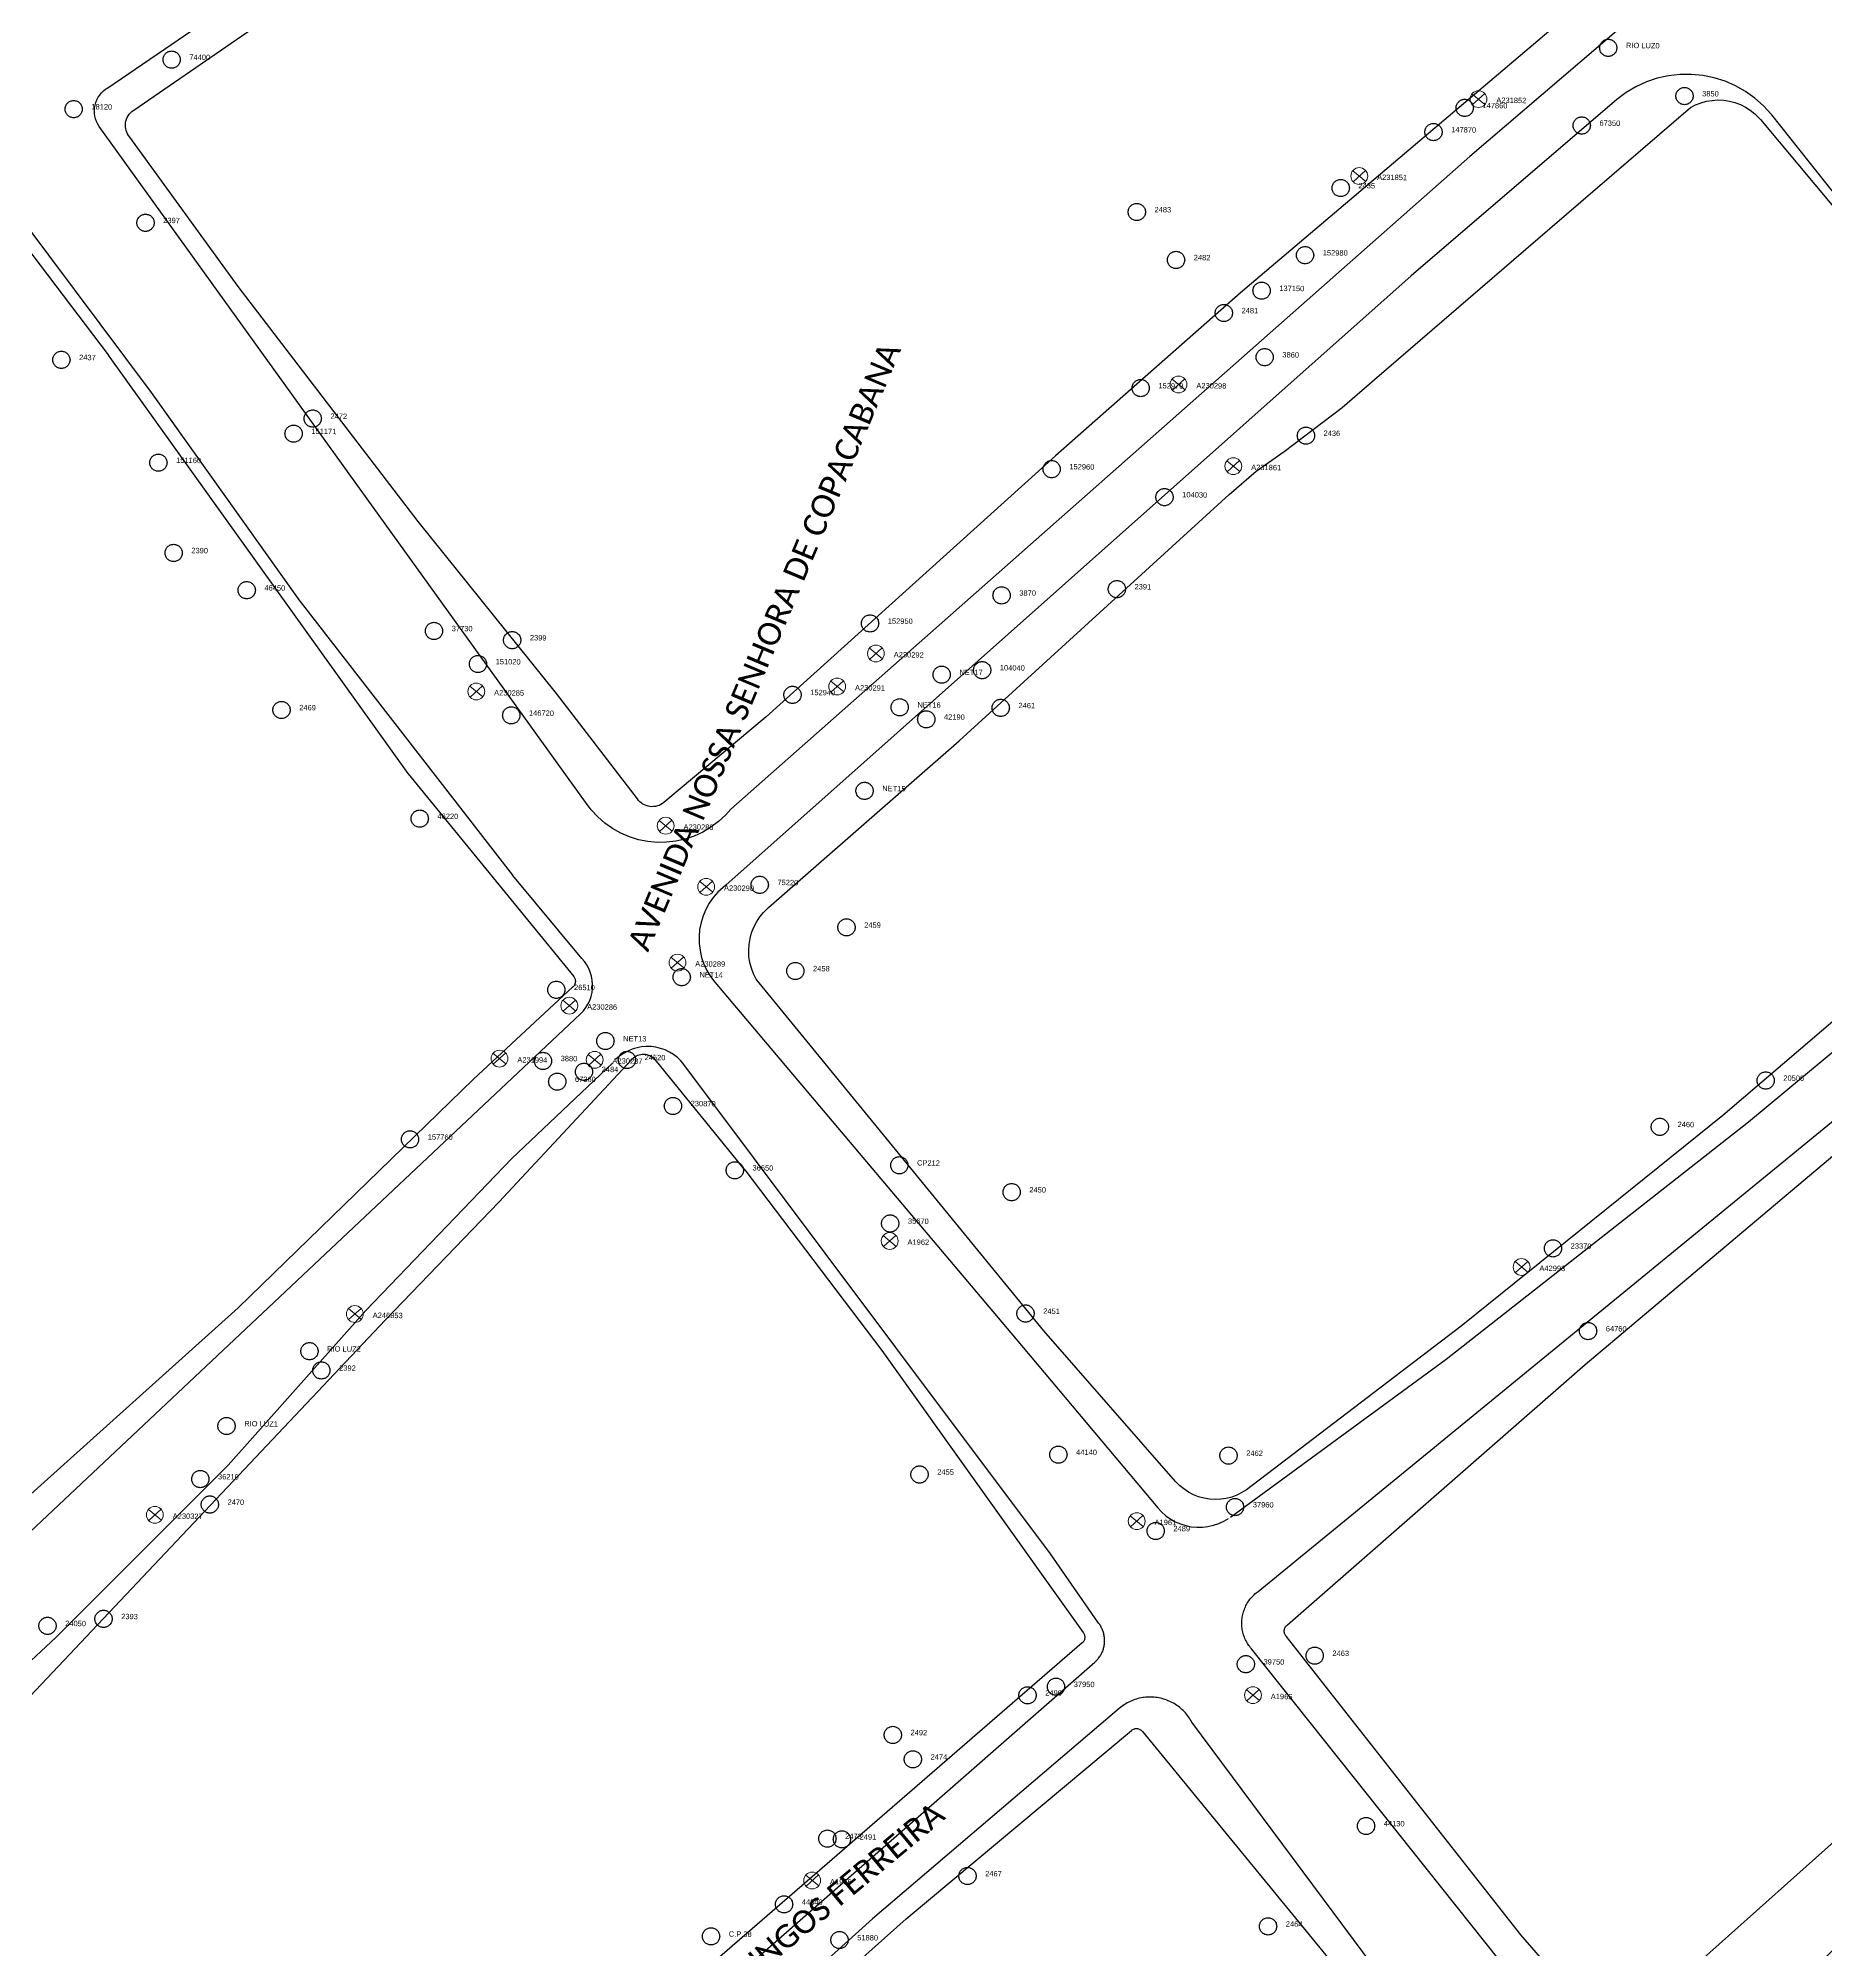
# Model space of a CAD drawing. Header units: millimetres. Extents: x 676447 to 689606, y 7455628 to 7463967.
# Drawn here: x 685934 to 686167.5, y 7458532.3 to 7458782 of the extents above; entities that cross this region are included whole.
import ezdxf

# ---------------------------------------------------------------- set-up
doc = ezdxf.new("R2010")
doc.units = ezdxf.units.MM
doc.header["$LTSCALE"] = 0.1
doc.header["$MEASUREMENT"] = 0
doc.linetypes.add('PHANTOM2', pattern=[1.25, 0.625, -0.125, 0.125, -0.125, 0.125, -0.125])
doc.layers.add('10.4-Postes', color=1, linetype='Continuous', lineweight=0)
for name, color, linetype in [('Caixas Subterrâneas', 5, 'Continuous'), ('LEGENDAS_INFRAESTRUTURAS', 7, 'Continuous'), ('MUB_MEIOFIO', 7, 'Continuous'), ('MUB_QUADRAS', 7, 'Continuous'), ('MUB_SEGMENTO', 7, 'Continuous'), ('NOS_DE_INFRAESTRUTURA', 7, 'Continuous')]:
    doc.layers.add(name, color=color, linetype=linetype)
doc.styles.add('Legend', font='calibri.ttf')
doc.styles.get("Standard").update_dxf_attribs({"font": 'arial.ttf'})

# ---------------------------------------------------------------- blocks, each defined once
blk = doc.blocks.new('MHMZ')
at = {"linetype": 'PHANTOM2'}
blk.add_circle((0, 0), 0.0000101, dxfattribs=at)
blk = doc.blocks.new('PTPT')
at = {"layer": '10.4-Postes', "color": 1, "linetype": 'PHANTOM2'}
for points in [[(-0.0000079, 0.0000104), (0.0000075, -0.000002)], [(0.000007, 0.0000109), (-0.0000074, -0.0000025)]]:
    blk.add_lwpolyline(points, dxfattribs=at)
at = {"layer": '10.4-Postes', "color": 1}
blk.add_circle((-0.0000002, 0.0000042), 0.00000987, dxfattribs=at)

msp = doc.modelspace()

# ---------------------------------------------------------------- linework, layer by layer
at = {"layer": 'MUB_MEIOFIO', "linetype": 'Continuous'}
for points in [[(685942, 7458770.48), (685941.8, 7458770.79), (685941.64, 7458771.12), (685941.52, 7458771.46), (685941.43, 7458771.81), (685941.37, 7458772.17), (685941.36, 7458772.54), (685941.38, 7458772.9), (685941.44, 7458773.26), (685941.54, 7458773.61), (685941.68, 7458773.95), (685941.85, 7458774.28), (685942.05, 7458774.58), (685942.28, 7458774.86), (685942.54, 7458775.12), (685942.83, 7458775.34), (685942.99, 7458775.45), (686079.97, 7458868.91)], [(686145.28, 7458787.3), (686121.04, 7458766.57), (686024.48, 7458681.28), (686023.79, 7458680.5), (686022.88, 7458679.67), (686021.89, 7458678.93), (686020.83, 7458678.3), (686019.7, 7458677.78), (686018.53, 7458677.39), (686017.33, 7458677.11), (686016.1, 7458676.97), (686014.87, 7458676.95), (686013.64, 7458677.07), (686012.42, 7458677.31), (686011.24, 7458677.68), (686010.11, 7458678.17), (686009.03, 7458678.77), (686008.02, 7458679.49), (686007.1, 7458680.3), (686006.26, 7458681.21), (686005.52, 7458682.2), (685942, 7458770.48)], [(686220.44, 7458696.5), (686160.48, 7458771.97), (686160.4, 7458772.06), (686159.39, 7458773.17), (686158.27, 7458774.16), (686157.04, 7458775.04), (686155.74, 7458775.78), (686154.36, 7458776.37), (686152.93, 7458776.83), (686151.46, 7458777.13), (686149.97, 7458777.27), (686148.47, 7458777.26), (686146.97, 7458777.09), (686145.51, 7458776.76), (686144.09, 7458776.29), (686142.72, 7458775.66), (686141.43, 7458774.9), (686140.22, 7458774.01), (686113.35, 7458750.98), (686023.82, 7458671.36), (686023.48, 7458671.09), (686022.81, 7458670.46), (686022.2, 7458669.77), (686021.68, 7458669.01), (686021.23, 7458668.21), (686020.87, 7458667.36), (686020.6, 7458666.48), (686020.42, 7458665.58), (686020.34, 7458664.66), (686020.36, 7458663.74), (686020.47, 7458662.83), (686020.68, 7458661.93), (686020.97, 7458661.06), (686021.36, 7458660.23), (686021.84, 7458659.44), (686022.39, 7458658.7), (686061.08, 7458612.88), (686062.66, 7458611), (686080.26, 7458590.04), (686080.75, 7458589.5), (686081.3, 7458589.01), (686081.9, 7458588.59), (686082.54, 7458588.23), (686083.21, 7458587.94), (686083.91, 7458587.72), (686084.63, 7458587.57), (686085.36, 7458587.5), (686086.09, 7458587.51), (686086.82, 7458587.6), (686087.53, 7458587.76), (686088.23, 7458587.99), (686088.89, 7458588.3), (686089.49, 7458588.64)], [(685930.74, 7458584.8), (686004.85, 7458654.55), (686004.86, 7458654.56), (686005.23, 7458654.95), (686005.55, 7458655.38), (686005.83, 7458655.84), (686006.06, 7458656.32), (686006.24, 7458656.83), (686006.36, 7458657.35), (686006.43, 7458657.88), (686006.44, 7458658.42), (686006.4, 7458658.96), (686006.3, 7458659.48), (686006.14, 7458660), (686005.93, 7458660.49), (686005.68, 7458660.96), (686005.37, 7458661.4), (686005.02, 7458661.81), (685996.03, 7458672.64), (685996.01, 7458672.66), (685968.26, 7458708.43), (685968.24, 7458708.47), (685948.82, 7458735.71), (685928.67, 7458762.65)], [(686089.74, 7458588.81), (686117.95, 7458609.47), (686157.44, 7458640.48), (686219.79, 7458692.24)], [(686092.5, 7458571.63), (686092.38, 7458571.77), (686092.27, 7458571.91), (686092.17, 7458572.05), (686092.07, 7458572.19), (686091.97, 7458572.34), (686091.88, 7458572.5), (686091.8, 7458572.65), (686091.72, 7458572.81), (686091.65, 7458572.98), (686091.58, 7458573.14), (686091.52, 7458573.31), (686091.47, 7458573.47), (686091.42, 7458573.64), (686091.37, 7458573.82), (686091.34, 7458573.99), (686091.3, 7458574.16), (686091.28, 7458574.34), (686091.26, 7458574.52), (686091.25, 7458574.69), (686091.24, 7458574.87), (686091.24, 7458575.05), (686091.24, 7458575.22), (686091.25, 7458575.4), (686091.27, 7458575.58), (686091.3, 7458575.75), (686091.33, 7458575.93), (686091.36, 7458576.1), (686091.4, 7458576.27), (686091.45, 7458576.44), (686091.51, 7458576.61), (686091.57, 7458576.78), (686091.63, 7458576.95), (686091.7, 7458577.11), (686091.78, 7458577.27), (686091.86, 7458577.42), (686091.95, 7458577.58), (686092.04, 7458577.73), (686092.14, 7458577.88), (686092.24, 7458578.02), (686092.35, 7458578.16), (686092.47, 7458578.3), (686092.58, 7458578.43), (686092.71, 7458578.56), (686092.83, 7458578.68), (686092.96, 7458578.8), (686093.1, 7458578.92), (686093.24, 7458579.03), (686093.38, 7458579.13), (686224.45, 7458686.39)], [(685951.12, 7458463.94), (686034.26, 7458536.79), (686072.05, 7458569.89), (686072.14, 7458569.98), (686072.23, 7458570.07), (686072.32, 7458570.16), (686072.41, 7458570.26), (686072.49, 7458570.36), (686072.57, 7458570.46), (686072.64, 7458570.56), (686072.72, 7458570.67), (686072.78, 7458570.78), (686072.85, 7458570.89), (686072.91, 7458571), (686072.96, 7458571.12), (686073.02, 7458571.23), (686073.07, 7458571.35), (686073.11, 7458571.47), (686073.15, 7458571.6), (686073.19, 7458571.72), (686073.22, 7458571.84), (686073.24, 7458571.97), (686073.27, 7458572.09), (686073.29, 7458572.22), (686073.3, 7458572.35), (686073.31, 7458572.48), (686073.32, 7458572.61), (686073.32, 7458572.73), (686073.31, 7458572.86), (686073.31, 7458572.99), (686073.29, 7458573.12), (686073.28, 7458573.25), (686073.26, 7458573.37), (686073.23, 7458573.5), (686073.2, 7458573.62), (686073.17, 7458573.75), (686073.13, 7458573.87), (686073.09, 7458573.99), (686073.04, 7458574.11), (686072.99, 7458574.23), (686072.93, 7458574.34), (686072.88, 7458574.46), (686072.81, 7458574.57), (686072.75, 7458574.68), (686072.68, 7458574.79), (686072.6, 7458574.89), (686072.53, 7458575), (686072.45, 7458575.1), (686066.26, 7458584.04), (686046.06, 7458611), (686018.24, 7458648.14), (686017.97, 7458648.44), (686017.51, 7458648.87), (686017.01, 7458649.25), (686016.48, 7458649.58), (686015.91, 7458649.85), (686015.32, 7458650.05), (686014.7, 7458650.2), (686014.08, 7458650.28), (686013.45, 7458650.29), (686012.83, 7458650.24), (686012.21, 7458650.12), (686011.61, 7458649.94), (686011.03, 7458649.7), (686010.48, 7458649.39), (686009.97, 7458649.04), (686009.49, 7458648.63)], [(686009.06, 7458648.17), (685995.89, 7458635.67), (685976.83, 7458615.82), (685958.85, 7458595.63), (685936.36, 7458573.15), (685897.68, 7458537.07), (685893.8, 7458533.04), (685893.69, 7458532.93), (685893.5, 7458532.68), (685893.33, 7458532.41), (685893.2, 7458532.13)], [(686193.57, 7458556.3), (686155, 7458519.37), (686154.94, 7458519.33), (686148.58, 7458513.36), (686148.16, 7458512.99), (686147.56, 7458512.57), (686146.92, 7458512.2), (686146.25, 7458511.91), (686145.55, 7458511.69), (686144.84, 7458511.54), (686144.11, 7458511.47), (686143.37, 7458511.48), (686142.65, 7458511.56), (686141.93, 7458511.72), (686141.24, 7458511.95), (686140.57, 7458512.26), (686139.94, 7458512.63), (686139.35, 7458513.06), (686138.81, 7458513.56), (686138.32, 7458514.1), (686092.5, 7458571.63)], [(686128.2, 7458503.59), (686084.72, 7458562.04), (686084.62, 7458562.22), (686084.51, 7458562.41), (686084.4, 7458562.58), (686084.27, 7458562.76), (686084.15, 7458562.93), (686084.01, 7458563.1), (686083.87, 7458563.26), (686083.73, 7458563.41), (686083.58, 7458563.56), (686083.42, 7458563.71), (686083.26, 7458563.85), (686083.1, 7458563.99), (686082.93, 7458564.12), (686082.75, 7458564.24), (686082.58, 7458564.36), (686082.4, 7458564.47), (686082.21, 7458564.57), (686082.02, 7458564.67), (686081.83, 7458564.76), (686081.63, 7458564.85), (686081.43, 7458564.93), (686081.23, 7458565), (686081.03, 7458565.06), (686080.83, 7458565.12), (686080.62, 7458565.17), (686080.41, 7458565.22), (686080.2, 7458565.25), (686079.99, 7458565.28), (686079.78, 7458565.3), (686079.56, 7458565.32), (686079.35, 7458565.32), (686079.14, 7458565.32), (686078.92, 7458565.32), (686078.71, 7458565.3), (686078.5, 7458565.28), (686078.29, 7458565.25), (686078.08, 7458565.21), (686077.87, 7458565.17), (686077.66, 7458565.12), (686077.46, 7458565.06), (686077.26, 7458565), (686077.06, 7458564.92), (686076.86, 7458564.84), (686076.66, 7458564.76), (686076.47, 7458564.67), (686076.28, 7458564.57), (686076.1, 7458564.46), (686075.91, 7458564.35), (686075.74, 7458564.23), (686075.56, 7458564.11), (686075.39, 7458563.98), (686075.23, 7458563.84), (686042.98, 7458536.34), (686013.94, 7458510.13)]]:
    msp.add_lwpolyline(points, dxfattribs=at)
at = {"layer": 'MUB_QUADRAS', "linetype": 'Continuous'}
for points in [[(686141.06, 7458791.16), (686091.05, 7458748.75), (686066.88, 7458727.46), (686029.1, 7458693.35), (686015.72, 7458682.16), (686015.56, 7458682.04), (686015.35, 7458681.91), (686015.13, 7458681.8), (686014.9, 7458681.72), (686014.66, 7458681.66), (686014.41, 7458681.63), (686014.17, 7458681.62), (686013.92, 7458681.64), (686013.68, 7458681.69), (686013.44, 7458681.76), (686013.22, 7458681.85), (686013, 7458681.97), (686012.8, 7458682.11), (686012.61, 7458682.27), (686012.44, 7458682.45), (686012.29, 7458682.64), (686001.74, 7458696.41), (686001.72, 7458696.43), (685983.67, 7458718.86), (685983.65, 7458718.88), (685960.16, 7458749.56), (685960.14, 7458749.58), (685945.98, 7458769.08)], [(685945.98, 7458769.08), (685945.83, 7458769.28), (685945.7, 7458769.49), (685945.59, 7458769.71), (685945.51, 7458769.95), (685945.45, 7458770.19), (685945.42, 7458770.43), (685945.41, 7458770.68), (685945.43, 7458770.93), (685945.48, 7458771.17), (685945.55, 7458771.41), (685945.64, 7458771.64), (685945.76, 7458771.86), (685945.9, 7458772.06), (685946.06, 7458772.25), (685946.24, 7458772.42), (685946.44, 7458772.57), (685946.5, 7458772.61), (685969.99, 7458788.81)], [(686027.81, 7458659.1), (686027.46, 7458659.8), (686027.18, 7458660.53), (686026.98, 7458661.28), (686026.86, 7458662.06), (686026.83, 7458662.84), (686026.87, 7458663.62), (686027, 7458664.39), (686027.2, 7458665.14), (686027.48, 7458665.87), (686027.84, 7458666.56), (686028.27, 7458667.22), (686028.76, 7458667.82), (686029.32, 7458668.37), (686029.42, 7458668.46), (686054.32, 7458690.23), (686089.59, 7458722.4), (686093.1, 7458725.44), (686096.78, 7458728.03), (686104.34, 7458733.75), (686108.58, 7458737.43), (686131.46, 7458757.15), (686149.86, 7458772.93), (686150.52, 7458773.28), (686151.22, 7458773.55), (686151.95, 7458773.76), (686152.69, 7458773.88), (686153.43, 7458773.93), (686154.18, 7458773.9), (686154.93, 7458773.79), (686155.65, 7458773.6), (686156.36, 7458773.34), (686157.03, 7458773.01), (686157.66, 7458772.61), (686158.25, 7458772.14), (686158.79, 7458771.62), (686158.98, 7458771.4), (686168.54, 7458759.97)], [(685928.34, 7458760.12), (685943.14, 7458740.64), (685943.16, 7458740.62), (685982.31, 7458685.96), (685982.35, 7458685.91), (686003.97, 7458659.45), (686004.03, 7458659.36), (686004.08, 7458659.27), (686004.12, 7458659.18), (686004.16, 7458659.08), (686004.18, 7458658.98), (686004.19, 7458658.87), (686004.19, 7458658.77), (686004.18, 7458658.66), (686004.16, 7458658.56), (686004.13, 7458658.46), (686004.08, 7458658.36), (686004.03, 7458658.27), (686003.97, 7458658.19), (686003.9, 7458658.11), (686003.87, 7458658.08), (685990.88, 7458646.03), (685960.14, 7458616.16), (685884.92, 7458548.61)], [(686097.01, 7458573.3), (686096.97, 7458573.35), (686096.92, 7458573.44), (686096.87, 7458573.53), (686096.83, 7458573.63), (686096.8, 7458573.73), (686096.79, 7458573.83), (686096.78, 7458573.94), (686096.79, 7458574.04), (686096.8, 7458574.15), (686096.83, 7458574.25), (686096.87, 7458574.34), (686096.92, 7458574.44), (686096.97, 7458574.53), (686097.04, 7458574.61), (686097.11, 7458574.68), (686097.2, 7458574.75), (686136.07, 7458608.77), (686224.25, 7458683.06)], [(686190.05, 7458672.04), (686154.08, 7458641.31), (686119.88, 7458613.76), (686091.83, 7458592.4), (686091.26, 7458592.04), (686090.6, 7458591.71), (686089.92, 7458591.45), (686089.21, 7458591.27), (686088.48, 7458591.16), (686087.75, 7458591.13), (686087.02, 7458591.18), (686086.3, 7458591.3), (686085.59, 7458591.49), (686084.91, 7458591.76), (686084.26, 7458592.1), (686083.65, 7458592.51), (686083.08, 7458592.97), (686082.57, 7458593.5), (686065.37, 7458613.17), (686027.81, 7458659.1)], [(685898.33, 7458528.79), (685979.35, 7458614.56), (685994.18, 7458629.97), (686011.52, 7458648.54), (686011.65, 7458648.7), (686011.8, 7458648.84), (686011.97, 7458648.96), (686012.14, 7458649.07), (686012.33, 7458649.16), (686012.52, 7458649.22), (686012.72, 7458649.27), (686012.93, 7458649.3), (686013.13, 7458649.3), (686013.34, 7458649.29), (686013.54, 7458649.25), (686013.74, 7458649.19), (686013.93, 7458649.11), (686014.11, 7458649.01), (686014.28, 7458648.9), (686014.43, 7458648.76), (686014.57, 7458648.61), (686014.7, 7458648.45), (686014.73, 7458648.4), (686026.29, 7458634.2), (686026.31, 7458634.18), (686044.22, 7458610.6), (686070.52, 7458573.76), (686070.55, 7458573.72), (686070.61, 7458573.63), (686070.65, 7458573.54), (686070.69, 7458573.44), (686070.71, 7458573.34), (686070.73, 7458573.23), (686070.73, 7458573.13), (686070.72, 7458573.02), (686070.71, 7458572.92), (686070.68, 7458572.82), (686070.64, 7458572.72), (686070.59, 7458572.63), (686070.53, 7458572.54), (686070.46, 7458572.46), (686070.39, 7458572.39), (685950.55, 7458468.55)], [(686261.56, 7458629.43), (686141.02, 7458521.83), (686140.92, 7458521.76), (686140.74, 7458521.65), (686140.56, 7458521.56), (686140.36, 7458521.48), (686140.16, 7458521.43), (686139.95, 7458521.4), (686139.74, 7458521.4), (686139.53, 7458521.41), (686139.32, 7458521.45), (686139.12, 7458521.51), (686138.93, 7458521.59), (686138.74, 7458521.68), (686138.57, 7458521.8), (686138.41, 7458521.94), (686138.26, 7458522.09), (686127.7, 7458534.27), (686097.01, 7458573.3)], [(685989.98, 7458485.11), (686047.4, 7458536.34), (686076.84, 7458560.98), (686076.84, 7458560.99), (686076.93, 7458561.05), (686077.02, 7458561.1), (686077.11, 7458561.15), (686077.21, 7458561.18), (686077.31, 7458561.2), (686077.42, 7458561.21), (686077.52, 7458561.21), (686077.63, 7458561.2), (686077.73, 7458561.18), (686077.83, 7458561.15), (686077.93, 7458561.11), (686078.02, 7458561.06), (686078.1, 7458561), (686078.18, 7458560.93), (686078.25, 7458560.85), (686123.97, 7458505.05)]]:
    msp.add_lwpolyline(points, dxfattribs=at)

# ---------------------------------------------------------------- block references
at = {"layer": 'Caixas Subterrâneas', "color": 40}
for p, xscale, yscale, zscale, rotation in [((685951.45, 7458779.21), 111319.4907932735, 111319.4907932735, 111319.4907932735, 359.2919777463248), ((686139.1, 7458780.74), 111319.4907932735, 111319.4907932735, 111319.4907932735, 359.2912641915635), ((686149.06, 7458774.44), 111319.4907932736, 111319.4907932736, 111319.4907932736, 359.2912243599268), ((685938.65, 7458772.74), 111319.4907932736, 111319.4907932736, 111319.4907932736, 359.2920244275942), ((686120.36, 7458772.9), 111319.4907932736, 111319.4907932736, 111319.4907932736, 359.2913330608272), ((686116.27, 7458769.74), 111319.4907932736, 111319.4907932736, 111319.4907932736, 359.2913476442072), ((686135.64, 7458770.6), 111319.4907932736, 111319.4907932736, 111319.4907932736, 359.2912741992989), ((686104.16, 7458762.43), 111319.4907932736, 111319.4907932736, 111319.4907932736, 359.2913914725931), ((686077.52, 7458759.3), 111319.4907932735, 111319.4907932735, 111319.4907932735, 359.291491837101), ((685948.04, 7458757.89), 111319.4907932736, 111319.4907932736, 111319.4907932736, 359.2919840905121), ((686099.5, 7458753.66), 111319.4907932736, 111319.4907932736, 111319.4907932736, 359.2914064527269), ((686082.65, 7458753.04), 111319.4907932735, 111319.4907932735, 111319.4907932735, 359.2914703819056), ((686093.82, 7458749.02), 111319.4907932736, 111319.4907932736, 111319.4907932736, 359.2914266488128), ((686088.89, 7458746.11), 111319.4907932735, 111319.4907932735, 111319.4907932735, 359.2914444928723), ((685937.05, 7458739.99), 111319.4907932736, 111319.4907932736, 111319.4907932736, 359.2920203532237), ((686094.22, 7458740.34), 111319.4907932735, 111319.4907932735, 111319.4907932735, 359.291422400082), ((686078.03, 7458736.3), 111319.4907932736, 111319.4907932736, 111319.4907932736, 359.2914827778745), ((685969.88, 7458732.32), 111319.4907932736, 111319.4907932736, 111319.4907932736, 359.2918930513659), ((685967.38, 7458730.35), 111319.4907932736, 111319.4907932736, 111319.4907932736, 359.2919019481731), ((686099.61, 7458730.09), 111319.4907932736, 111319.4907932736, 111319.4907932736, 359.2913987472455), ((685949.72, 7458726.56), 111319.4907932735, 111319.4907932735, 111319.4907932735, 359.2919679890189), ((686066.4, 7458725.71), 111319.4907932736, 111319.4907932736, 111319.4907932736, 359.2915237324135), ((686081.14, 7458722.06), 111319.4907932736, 111319.4907932736, 111319.4907932736, 359.2914665104534), ((685951.71, 7458714.77), 111319.4907932735, 111319.4907932735, 111319.4907932735, 359.2919567430991), ((685961.26, 7458709.9), 111319.4907932736, 111319.4907932736, 111319.4907932736, 359.2919189010924), ((686059.86, 7458709.22), 111319.4907932736, 111319.4907932736, 111319.4907932736, 359.2915435060276), ((686074.92, 7458710.04), 111319.4907932735, 111319.4907932735, 111319.4907932735, 359.2914864683782), ((685985.72, 7458704.58), 111319.4907932736, 111319.4907932736, 111319.4907932736, 359.2918241665187), ((686042.68, 7458705.56), 111319.4907932736, 111319.4907932736, 111319.4907932736, 359.2916077205508), ((685995.93, 7458703.38), 111319.4907932736, 111319.4907932736, 111319.4907932736, 359.2917849369416), ((685991.46, 7458700.26), 111319.4907932736, 111319.4907932736, 111319.4907932736, 359.2918009954065), ((686052.03, 7458698.87), 111319.4907932736, 111319.4907932736, 111319.4907932736, 359.2915700972588), ((686057.32, 7458699.46), 111319.4907932736, 111319.4907932736, 111319.4907932736, 359.2915501196983), ((686032.55, 7458696.23), 111319.4907932735, 111319.4907932735, 111319.4907932735, 359.2916433808745), ((685965.8, 7458694.26), 111319.4907932736, 111319.4907932736, 111319.4907932736, 359.2918967636856), ((685995.81, 7458693.55), 111319.4907932736, 111319.4907932736, 111319.4907932736, 359.2917823465353), ((686046.55, 7458694.61), 111319.4907932736, 111319.4907932736, 111319.4907932736, 359.2915896277489), ((686059.75, 7458694.53), 111319.4907932736, 111319.4907932736, 111319.4907932736, 359.2915393411499), ((686050.02, 7458693.03), 111319.4907932735, 111319.4907932735, 111319.4907932735, 359.2915758999708), ((686041.96, 7458683.69), 111319.4907932736, 111319.4907932736, 111319.4907932736, 359.2916036928363), ((685983.86, 7458680.07), 111319.4907932736, 111319.4907932736, 111319.4907932736, 359.2918236626965), ((686028.27, 7458671.42), 111319.4907932735, 111319.4907932735, 111319.4907932735, 359.2916519707517), ((686039.6, 7458665.86), 111319.4907932735, 111319.4907932735, 111319.4907932735, 359.2916071365079), ((686018.08, 7458659.36), 111319.4907932736, 111319.4907932736, 111319.4907932736, 359.2916869945519), ((686032.92, 7458660.17), 111319.4907932736, 111319.4907932736, 111319.4907932736, 359.2916307900214), ((686001.7, 7458657.71), 111319.4907932736, 111319.4907932736, 111319.4907932736, 359.2917488269294), ((686008.11, 7458651.02), 111319.4907932735, 111319.4907932735, 111319.4907932735, 359.2917223389501), ((686010.92, 7458648.55), 111319.4907932736, 111319.4907932736, 111319.4907932736, 359.2917109007586), ((685999.95, 7458648.42), 111319.4907932736, 111319.4907932736, 111319.4907932736, 359.2917525977707), ((686005.31, 7458647), 111319.4907932735, 111319.4907932735, 111319.4907932735, 359.2917317567105), ((686001.82, 7458645.71), 111319.4907932735, 111319.4907932735, 111319.4907932735, 359.2917446310861), ((686159.67, 7458645.86), 111319.4907932736, 111319.4907932736, 111319.4907932736, 359.2911440453554), ((686016.93, 7458642.53), 111319.4907932735, 111319.4907932735, 111319.4907932735, 359.2916861658216), ((686145.84, 7458639.81), 111319.4907932736, 111319.4907932736, 111319.4907932736, 359.291194763725), ((685982.59, 7458638.17), 111319.4907932736, 111319.4907932736, 111319.4907932736, 359.291815481136), ((686025.01, 7458634.13), 111319.4907932735, 111319.4907932735, 111319.4907932735, 359.2916527902497), ((686046.5, 7458634.79), 111319.4907932736, 111319.4907932736, 111319.4907932736, 359.2915712478248), ((686061.17, 7458631.28), 111319.4907932735, 111319.4907932735, 111319.4907932735, 359.2915142997492), ((686045.31, 7458627.18), 111319.4907932736, 111319.4907932736, 111319.4907932736, 359.2915734121633), ((686131.88, 7458623.93), 111319.4907932736, 111319.4907932736, 111319.4907932736, 359.2912429517952), ((686062.98, 7458615.42), 111319.4907932735, 111319.4907932735, 111319.4907932735, 359.2915025107603), ((686136.47, 7458613.13), 111319.4907932736, 111319.4907932736, 111319.4907932736, 359.2912221431364), ((685969.45, 7458610.5), 111319.4907932736, 111319.4907932736, 111319.4907932736, 359.2918568742062), ((685971.01, 7458607.99), 111319.4907932736, 111319.4907932736, 111319.4907932736, 359.2918501905559), ((685958.62, 7458600.73), 111319.4907932736, 111319.4907932736, 111319.4907932736, 359.2918950644373), ((686067.28, 7458596.99), 111319.4907932735, 111319.4907932735, 111319.4907932735, 359.2914804070748), ((686089.5, 7458596.87), 111319.4907932736, 111319.4907932736, 111319.4907932736, 359.2913958228305), ((685955.19, 7458593.8), 111319.4907932736, 111319.4907932736, 111319.4907932736, 359.2919059594207), ((686049.14, 7458594.4), 111319.4907932736, 111319.4907932736, 111319.4907932736, 359.2915486380876), ((685956.44, 7458590.48), 111319.4907932736, 111319.4907932736, 111319.4907932736, 359.2919001816879), ((686090.36, 7458590.14), 111319.4907932736, 111319.4907932736, 111319.4907932736, 359.2913904683173), ((686079.99, 7458587.02), 111319.4907932736, 111319.4907932736, 111319.4907932736, 359.2914289757536), ((685935.23, 7458574.63), 111319.4907932735, 111319.4907932735, 111319.4907932735, 359.2919759971738), ((685942.55, 7458575.54), 111319.4907932736, 111319.4907932736, 111319.4907932736, 359.2919484074794), ((686091.76, 7458569.62), 111319.4907932736, 111319.4907932736, 111319.4907932736, 359.2913787541192), ((686100.76, 7458570.74), 111319.4907932736, 111319.4907932736, 111319.4907932736, 359.2913448775291), ((686066.97, 7458566.68), 111319.4907932735, 111319.4907932735, 111319.4907932735, 359.2914721854676), ((686063.25, 7458565.56), 111319.4907932736, 111319.4907932736, 111319.4907932736, 359.2914860029516), ((686045.65, 7458560.38), 111319.4907932736, 111319.4907932736, 111319.4907932736, 359.2915513609469), ((686048.27, 7458557.2), 111319.4907932736, 111319.4907932736, 111319.4907932736, 359.2915404064508), ((686037.11, 7458546.84), 111319.4907932735, 111319.4907932735, 111319.4907932735, 359.2915796685888), ((686039, 7458546.74), 111319.4907932736, 111319.4907932736, 111319.4907932736, 359.2915724408539), ((686107.47, 7458548.49), 111319.4907932736, 111319.4907932736, 111319.4907932736, 359.2913124255334), ((686055.4, 7458541.95), 111319.4907932736, 111319.4907932736, 111319.4907932736, 359.2915085306237), ((686031.45, 7458538.25), 111319.4907932736, 111319.4907932736, 111319.4907932736, 359.2915985425877), ((686021.91, 7458534.07), 111319.4907932736, 111319.4907932736, 111319.4907932736, 359.2916335252982), ((686094.67, 7458535.37), 111319.4907932736, 111319.4907932736, 111319.4907932736, 359.2913570616853), ((686038.69, 7458533.59), 111319.4907932735, 111319.4907932735, 111319.4907932735, 359.2915695475402)]:
    msp.add_blockref('MHMZ', p, dxfattribs=dict(at, xscale=xscale, yscale=yscale, zscale=zscale, rotation=rotation))
at = {"layer": 'NOS_DE_INFRAESTRUTURA', "color": 1}
for p, xscale, yscale, zscale, rotation in [((686122.17, 7458773.58), 111319.4907932736, 111319.4907932736, 111319.4907932736, 359.291326395634), ((686106.6, 7458763.53), 111319.4907932735, 111319.4907932735, 111319.4907932735, 359.291382509356), ((686082.99, 7458736.31), 111319.4907932736, 111319.4907932736, 111319.4907932736, 359.291463902147), ((686090.15, 7458725.64), 111319.4907932736, 111319.4907932736, 111319.4907932736, 359.2914333548771), ((686043.46, 7458701.17), 111319.4907932735, 111319.4907932735, 111319.4907932735, 359.2916033995391), ((685991.26, 7458696.2), 111319.4907932736, 111319.4907932736, 111319.4907932736, 359.2918004989622), ((686038.4, 7458696.85), 111319.4907932735, 111319.4907932735, 111319.4907932735, 359.2916213025987), ((686016, 7458678.67), 111319.4907932736, 111319.4907932736, 111319.4907932736, 359.2917009232842), ((686021.29, 7458670.69), 111319.4907932736, 111319.4907932736, 111319.4907932736, 359.2916782908961), ((686017.54, 7458660.79), 111319.4907932736, 111319.4907932736, 111319.4907932736, 359.2916895194581), ((686003.41, 7458655.17), 111319.4907932736, 111319.4907932736, 111319.4907932736, 359.2917415079668), ((685994.29, 7458648.25), 111319.4907932736, 111319.4907932736, 111319.4907932736, 359.2917740764553), ((686006.72, 7458648.09), 111319.4907932735, 111319.4907932735, 111319.4907932735, 359.2917267283004), ((686045.26, 7458624.43), 111319.4907932736, 111319.4907932736, 111319.4907932736, 359.2915727213098), ((686127.8, 7458621.03), 111319.4907932736, 111319.4907932736, 111319.4907932736, 359.2912575994941), ((685975.4, 7458614.89), 111319.4907932736, 111319.4907932736, 111319.4907932736, 359.2918356071712), ((685949.28, 7458588.66), 111319.4907932736, 111319.4907932736, 111319.4907932736, 359.2919268745423), ((686077.53, 7458587.84), 111319.4907932736, 111319.4907932736, 111319.4907932736, 359.2914385766779), ((686092.71, 7458565.1), 111319.4907932736, 111319.4907932736, 111319.4907932736, 359.2913737640326), ((686035.14, 7458540.9), 111319.4907932736, 111319.4907932736, 111319.4907932736, 359.2915853320208)]:
    msp.add_blockref('PTPT', p, dxfattribs=dict(at, xscale=xscale, yscale=yscale, zscale=zscale, rotation=rotation))

# ---------------------------------------------------------------- texts
at = {"layer": 'LEGENDAS_INFRAESTRUTURAS', "color": 5}
for s, rotation, p in [('74400', 359.292, (685953.76, 7458779.18)), ('RIO LUZ0', 359.2913, (686141.41, 7458780.72)), ('3850', 359.2912, (686151.36, 7458774.41)), ('18120', 359.292, (685940.96, 7458772.71)), ('147860', 359.2913, (686122.67, 7458772.87)), ('147870', 359.2913, (686118.58, 7458769.71)), ('67350', 359.2913, (686137.95, 7458770.57)), ('2435', 359.2914, (686106.47, 7458762.4)), ('2483', 359.2915, (686079.83, 7458759.27)), ('2397', 359.292, (685950.35, 7458757.86)), ('2482', 359.2915, (686084.96, 7458753.01)), ('152980', 359.2914, (686101.81, 7458753.64)), ('137150', 359.2914, (686096.13, 7458748.99)), ('2481', 359.2914, (686091.2, 7458746.08)), ('2437', 359.292, (685939.36, 7458739.96)), ('3860', 359.2914, (686096.53, 7458740.31)), ('152970', 359.2915, (686080.34, 7458736.27)), ('2472', 359.2919, (685972.19, 7458732.29)), ('151171', 359.2919, (685969.69, 7458730.32)), ('2436', 359.2914, (686101.91, 7458730.06)), ('151160', 359.292, (685952.03, 7458726.53)), ('152960', 359.2915, (686068.71, 7458725.69)), ('104030', 359.2915, (686083.45, 7458722.03)), ('2390', 359.2919, (685954.02, 7458714.74)), ('46450', 359.2919, (685963.57, 7458709.87)), ('3870', 359.2915, (686062.17, 7458709.19)), ('2391', 359.2915, (686077.22, 7458710.01)), ('37730', 359.2918, (685988.03, 7458704.55)), ('152950', 359.2916, (686044.99, 7458705.53)), ('2399', 359.2918, (685998.24, 7458703.35)), ('151020', 359.2918, (685993.77, 7458700.23)), ('104040', 359.2915, (686059.63, 7458699.43)), ('NET17', 359.2916, (686054.34, 7458698.84)), ('2469', 359.2919, (685968.11, 7458694.23)), ('152940', 359.2916, (686034.86, 7458696.2)), ('NET16', 359.2916, (686048.86, 7458694.58)), ('2461', 359.2915, (686062.06, 7458694.5)), ('146720', 359.2918, (685998.12, 7458693.52)), ('42190', 359.2916, (686052.33, 7458693)), ('NET15', 359.2916, (686044.27, 7458683.66)), ('46220', 359.2918, (685986.17, 7458680.04)), ('75220', 359.2916, (686030.58, 7458671.39)), ('2459', 359.2916, (686041.91, 7458665.83)), ('NET14', 359.2917, (686020.39, 7458659.33)), ('2458', 359.2916, (686035.23, 7458660.14)), ('26510', 359.2917, (686004.01, 7458657.68)), ('NET13', 359.2917, (686010.42, 7458650.99)), ('3880', 359.2917, (686002.26, 7458648.39)), ('2484', 359.2917, (686007.62, 7458646.97)), ('24520', 359.2917, (686013.23, 7458648.53)), ('67360', 359.2917, (686004.13, 7458645.68)), ('20500', 359.2911, (686161.97, 7458645.83)), ('230870', 359.2917, (686019.24, 7458642.51)), ('2460', 359.2912, (686148.15, 7458639.78)), ('157760', 359.2918, (685984.9, 7458638.14)), ('36650', 359.2916, (686027.32, 7458634.11)), ('CP212', 359.2916, (686048.81, 7458634.76)), ('2450', 359.2915, (686063.48, 7458631.25)), ('35670', 359.2916, (686047.62, 7458627.15)), ('23370', 359.2912, (686134.19, 7458623.9)), ('2451', 359.2915, (686065.29, 7458615.39)), ('64760', 359.2912, (686138.78, 7458613.1)), ('RIO LUZ2', 359.2918, (685971.76, 7458610.47)), ('2392', 359.2918, (685973.32, 7458607.96)), ('RIO LUZ1', 359.2919, (685960.93, 7458600.7)), ('44140', 359.2915, (686069.59, 7458596.96)), ('2462', 359.2914, (686091.81, 7458596.84)), ('2455', 359.2915, (686051.45, 7458594.38)), ('36210', 359.2919, (685957.5, 7458593.77)), ('2470', 359.2919, (685958.75, 7458590.45)), ('37960', 359.2914, (686092.67, 7458590.11)), ('2489', 359.2914, (686082.3, 7458586.99)), ('24050', 359.292, (685937.54, 7458574.61)), ('2393', 359.2919, (685944.86, 7458575.51)), ('39750', 359.2914, (686094.07, 7458569.59)), ('2463', 359.2913, (686103.07, 7458570.71)), ('37950', 359.2915, (686069.28, 7458566.65)), ('2490', 359.2915, (686065.56, 7458565.53)), ('2492', 359.2915, (686047.96, 7458560.35)), ('2474', 359.2915, (686050.58, 7458557.17)), ('2473', 359.2916, (686039.42, 7458546.81)), ('2491', 359.2916, (686041.31, 7458546.72)), ('44130', 359.2913, (686109.78, 7458548.46)), ('2467', 359.2915, (686057.71, 7458541.92)), ('44340', 359.2916, (686033.76, 7458538.22)), ('2464', 359.2913, (686096.98, 7458535.34)), ('C.P.38', 359.2916, (686024.22, 7458534.04)), ('51880', 359.2916, (686041, 7458533.56))]:
    msp.add_text(s, height=0.7, rotation=rotation, dxfattribs=at).set_placement(p)
at = {"layer": 'LEGENDAS_INFRAESTRUTURAS', "color": 1}
for s, rotation, p in [('A231852', 359.2913, (686124.48, 7458773.56)), ('A231851', 359.2914, (686108.91, 7458763.5)), ('A230298', 359.2915, (686085.3, 7458736.28)), ('A231861', 359.2914, (686092.46, 7458725.61)), ('A230292', 359.2916, (686045.77, 7458701.14)), ('A230291', 359.2916, (686040.71, 7458696.82)), ('A230285', 359.2918, (685993.57, 7458696.17)), ('A230288', 359.2917, (686018.31, 7458678.64)), ('A230290', 359.2917, (686023.6, 7458670.66)), ('A230289', 359.2917, (686019.84, 7458660.76)), ('A230286', 359.2917, (686005.72, 7458655.14)), ('A231994', 359.2918, (685996.6, 7458648.22)), ('A230287', 359.2917, (686009.03, 7458648.07)), ('A1962', 359.2916, (686047.57, 7458624.41)), ('A42993', 359.2912, (686130.11, 7458621)), ('A246853', 359.2918, (685977.71, 7458614.86)), ('A230327', 359.2919, (685951.59, 7458588.63)), ('A1961', 359.2914, (686079.84, 7458587.81)), ('A1965', 359.2914, (686095.02, 7458565.07)), ('A1966', 359.2916, (686037.44, 7458540.87))]:
    msp.add_text(s, height=0.7, rotation=rotation, dxfattribs=at).set_placement(p)
at = {"layer": 'MUB_SEGMENTO', "color": 253, "style": 'Legend'}
for s, rotation, p in [('AVENIDA NOSSA SENHORA DE COPACABANA', 67.2218, (686013.67, 7458662.54)), ('RUA  DOMINGOS FERREIRA', 39.7848, (686012.72, 7458516.26))]:
    msp.add_text(s, height=3, rotation=rotation, dxfattribs=at).set_placement(p)

doc.saveas('drawing.dxf')
